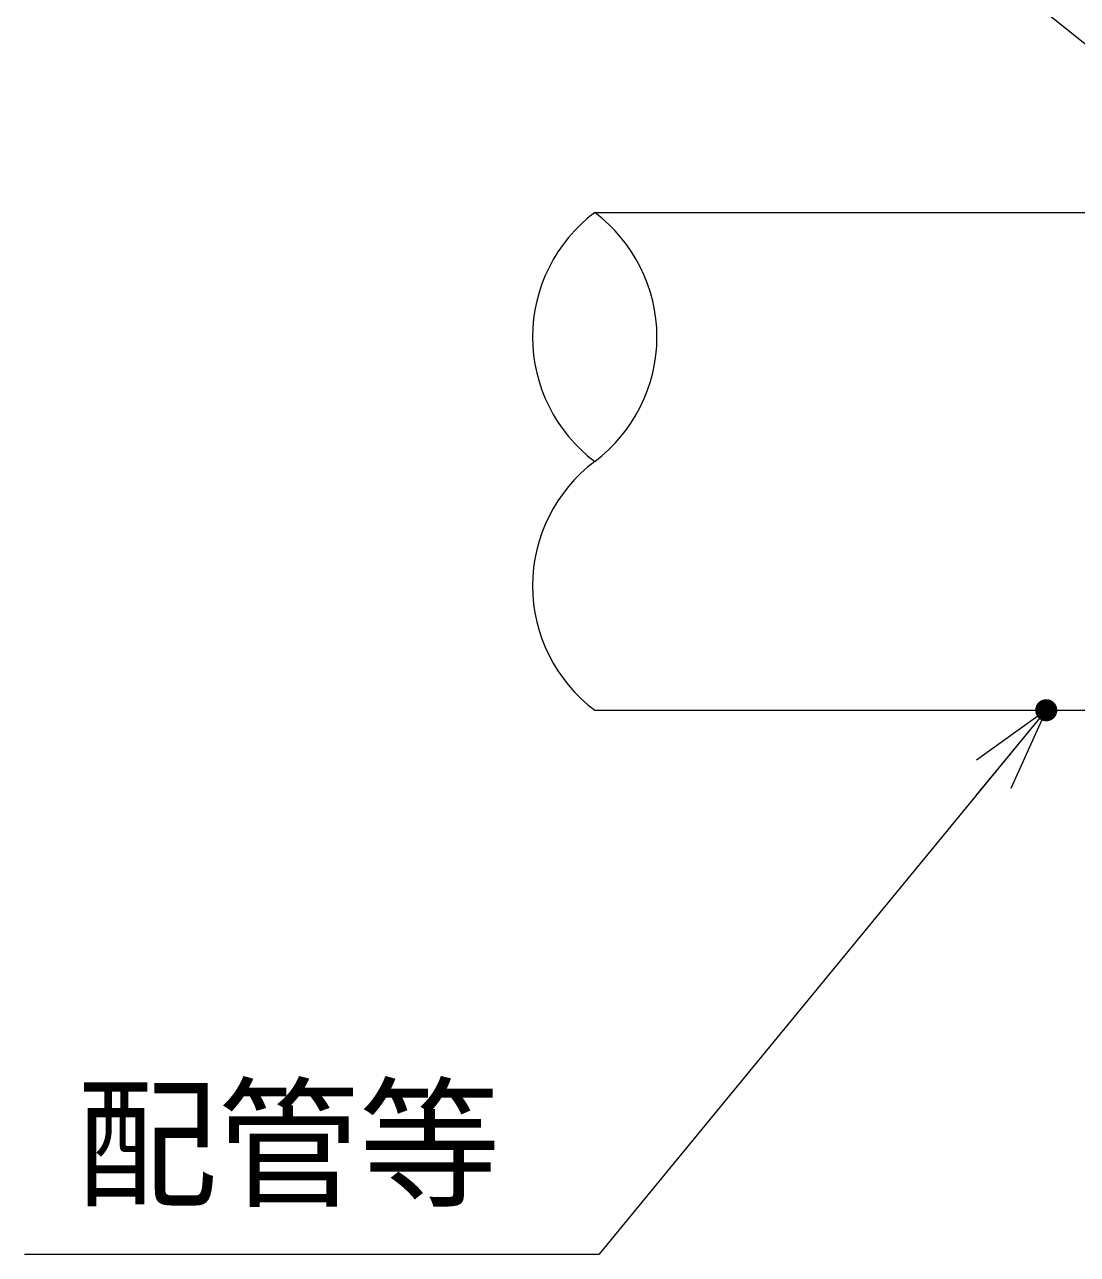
# Model space of a CAD drawing. Extents: x 443 to 1217, y -1921 to -677.
# Drawn here: x 687.61 to 712.98, y -1585.72 to -1556.09 of the extents above; entities that cross this region are included whole.
import ezdxf
from ezdxf.enums import TextEntityAlignment as Align

# ---------------------------------------------------------------- set-up
doc = ezdxf.new("R2010")
doc.units = 0
doc.header["$MEASUREMENT"] = 0
doc.layers.get('0').update_dxf_attribs({"linetype": 'CONTINUOUS'})
doc.layers.add('10', color=7, linetype='CONTINUOUS')
doc.layers.add('5', color=7, linetype='CONTINUOUS')
doc.styles.add('ｽﾀｲﾙ2', font='MS PGothic.ttf')

msp = doc.modelspace()

# ---------------------------------------------------------------- linework, layer by layer
at = {"color": 7, "linetype": 'Continuous'}
for p, q in [((716.37, -1559.131), (707.864, -1552.312)), ((712.226, -1572.608), (701.444, -1585.717)), ((701.444, -1585.717), (687.613, -1585.717))]:
    msp.add_line(p, q, dxfattribs=at)
at = {"color": 0}
for q in [(710.533, -1574.665), (710.543, -1573.811), (711.37, -1574.491)]:
    msp.add_line((712.226, -1572.608), q, dxfattribs=at)
at = {"color": 0, "const_width": 0.266}
msp.add_lwpolyline([(712.357, -1572.63, 1), (712.094, -1572.586, 1), (712.357, -1572.63)], format="xyb", dxfattribs=at)
at = {"layer": '5', "color": 3, "linetype": 'Continuous'}
for p, q in [((701.349, -1560.62), (716.35, -1560.62)), ((701.349, -1572.608), (716.134, -1572.608))]:
    msp.add_line(p, q, dxfattribs=at)
for centre, start, end in [((703.597, -1563.617), 126.8699, 233.1301), ((699.101, -1563.617), 306.8699, 53.1301), ((703.597, -1569.611), 126.8699, 233.1301)]:
    msp.add_arc(centre, 3.746, start, end, dxfattribs=at)

# ---------------------------------------------------------------- texts
at = {"layer": '10', "linetype": 'Continuous', "style": 'ｽﾀｲﾙ2'}
msp.add_attdef('配管等', text='', height=2.5, dxfattribs=at).set_placement((688.85, -1585.051), align=Align.BOTTOM_LEFT)

doc.saveas('drawing.dxf')
